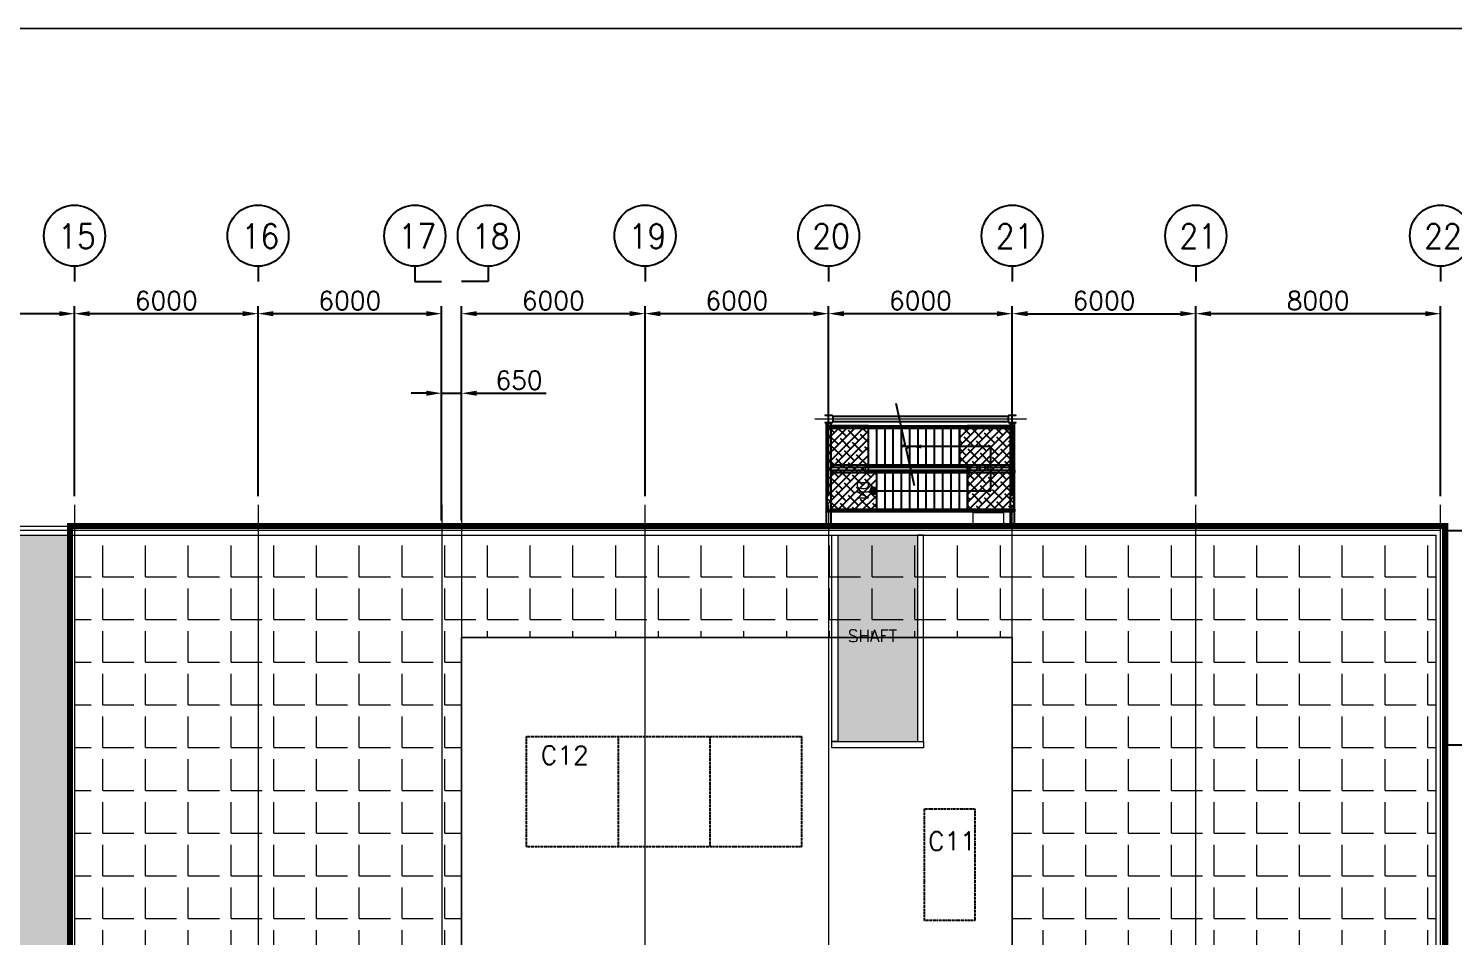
# Model space of a CAD drawing. Extents: x -59767 to 1106559, y -1290 to 1129522.
# Drawn here: x 108703 to 155280, y 753793 to 783483 of the extents above; entities that cross this region are included whole.
import ezdxf
from ezdxf.enums import TextEntityAlignment as Align

# ---------------------------------------------------------------- set-up
doc = ezdxf.new("R2010")
doc.units = 0
doc.linetypes.add('CENTER', pattern=[2, 1.25, -0.25, 0.25, -0.25])
doc.linetypes.add('PHANTOMX2', pattern=[5, 2.5, -0.5, 0.5, -0.5, 0.5, -0.5])
doc.layers.get('0').update_dxf_attribs({"linetype": 'CONTINUOUS', "lineweight": 9})
doc.layers.get('Defpoints').update_dxf_attribs({"linetype": 'CONTINUOUS', "lineweight": 9})
for name, color, linetype in [('15', 1, 'CONTINUOUS'), ('7', 7, 'CONTINUOUS'), ('CY', 4, 'CONTINUOUS'), ('DIM', 7, 'CONTINUOUS'), ('M', 6, 'CONTINUOUS'), ('REV', 12, 'CONTINUOUS'), ('W-FIN', 4, 'CONTINUOUS'), ('WINDOW', 6, 'CONTINUOUS')]:
    doc.layers.add(name, color=color, linetype=linetype)
for name, color, linetype, lineweight in [('CENTER', 1, 'CENTER', 9), ('COL', 4, 'CONTINUOUS', 5), ('TEXT', 3, 'CONTINUOUS', 9), ('WALL', 7, 'CONTINUOUS', 9), ('WALL_200', 3, 'CONTINUOUS', 9), ('중간선', 5, 'CONTINUOUS', 9), ('중심선', 1, 'CENTER', 9), ('치수선', 6, 'CONTINUOUS', 9)]:
    doc.layers.add(name, color=color, linetype=linetype, lineweight=lineweight)
doc.styles.add('ROMANS', font='romans.shx', dxfattribs={"bigfont": 'whgtxt.shx'})
doc.styles.get("Standard").update_dxf_attribs({"font": 'romans.shx', "bigfont": 'whtgtxt.shx'})
doc.dimstyles.new('ISO-25', dxfattribs={"dimscale": 200, "dimtxt": 3, "dimasz": 2.5, "dimexe": 1.25, "dimexo": 0.625, "dimtad": 1, "dimdec": 0, "dimdsep": 46, "dimtxsty": 'Standard', "dimcen": 2.5, "dimadec": 0, "dimazin": 0, "dimtp": 0.1, "dimtm": 0.1, "dimtfac": 0.6, "dimtdec": 0, "dimtmove": 0, "dimatfit": 3, "dimfxl": 1, "dimtvp": 1, "dimtolj": 1, "dimarcsym": 0})

# ---------------------------------------------------------------- blocks, each defined once
blk = doc.blocks.new('*D320')
at = {"layer": 'Defpoints', "color": 0}
for p in [(154858, 767065), (154858, 760065), (168302, 760065)]:
    blk.add_point(p, dxfattribs=at)
at = {"layer": '치수선', "color": 0, "lineweight": -2}
for p, q in [((154983, 767065), (168552, 767065)), ((168302, 766565), (168302, 760565)), ((154983, 760065), (168552, 760065))]:
    blk.add_line(p, q, dxfattribs=at)
at = {"layer": '치수선', "color": 0}
for points in [[(168386, 766565), (168219, 766565), (168302, 767065)], [(168219, 760565), (168386, 760565), (168302, 760065)]]:
    blk.add_solid(points, dxfattribs=at)
at = {"layer": '치수선', "color": 0, "insert": (167877, 763565), "char_height": 600, "attachment_point": 5, "rotation": 90}
blk.add_mtext('\\A1;7000', dxfattribs=at)
blk = doc.blocks.new('*D324')
at = {"layer": 'Defpoints', "color": 0}
for p in [(154858, 760065), (168302, 760065), (154858, 753065)]:
    blk.add_point(p, dxfattribs=at)
at = {"layer": '치수선', "color": 0, "lineweight": -2}
for p, q in [((154983, 760065), (168552, 760065)), ((168302, 753565), (168302, 759565)), ((154983, 753065), (168552, 753065))]:
    blk.add_line(p, q, dxfattribs=at)
at = {"layer": '치수선', "color": 0}
for points in [[(168386, 759565), (168219, 759565), (168302, 760065)], [(168219, 753565), (168386, 753565), (168302, 753065)]]:
    blk.add_solid(points, dxfattribs=at)
at = {"layer": '치수선', "color": 0, "insert": (167877, 756565), "char_height": 600, "attachment_point": 5, "rotation": 90}
blk.add_mtext('\\A1;7000', dxfattribs=at)
blk = doc.blocks.new('*D327')
at = {"layer": 'Defpoints', "color": 0}
for p in [(146857, 774158), (146857, 768065), (154857, 768065)]:
    blk.add_point(p, dxfattribs=at)
at = {"layer": '치수선', "color": 0, "lineweight": -2}
for p, q in [((146857, 768190), (146857, 774408)), ((154357, 774158), (147357, 774158)), ((154857, 768190), (154857, 774408))]:
    blk.add_line(p, q, dxfattribs=at)
at = {"layer": '치수선', "color": 0}
for points in [[(147357, 774241), (147357, 774075), (146857, 774158)], [(154357, 774075), (154357, 774241), (154857, 774158)]]:
    blk.add_solid(points, dxfattribs=at)
at = {"layer": '치수선', "color": 0, "insert": (150857, 774583), "char_height": 600, "attachment_point": 5}
blk.add_mtext('\\A1;8000', dxfattribs=at)
blk = doc.blocks.new('*D328')
at = {"layer": 'Defpoints', "color": 0}
for p in [(146857, 774158), (140857, 768065), (146857, 768065)]:
    blk.add_point(p, dxfattribs=at)
at = {"layer": '치수선', "color": 0, "lineweight": -2}
for p, q in [((140857, 768190), (140857, 774408)), ((141357, 774158), (146357, 774158)), ((146857, 768190), (146857, 774408))]:
    blk.add_line(p, q, dxfattribs=at)
at = {"layer": '치수선', "color": 0}
for points in [[(141357, 774241), (141357, 774075), (140857, 774158)], [(146357, 774075), (146357, 774241), (146857, 774158)]]:
    blk.add_solid(points, dxfattribs=at)
at = {"layer": '치수선', "color": 0, "insert": (143857, 774583), "char_height": 600, "attachment_point": 5}
blk.add_mtext('\\A1;6000', dxfattribs=at)
blk = doc.blocks.new('*D329')
at = {"layer": 'Defpoints', "color": 0}
for p in [(134857, 774158), (134857, 768065), (140857, 768065)]:
    blk.add_point(p, dxfattribs=at)
at = {"layer": '치수선', "color": 0, "lineweight": -2}
for p, q in [((134857, 768190), (134857, 774408)), ((140357, 774158), (135357, 774158)), ((140857, 768190), (140857, 774408))]:
    blk.add_line(p, q, dxfattribs=at)
at = {"layer": '치수선', "color": 0}
for points in [[(135357, 774241), (135357, 774075), (134857, 774158)], [(140357, 774075), (140357, 774241), (140857, 774158)]]:
    blk.add_solid(points, dxfattribs=at)
at = {"layer": '치수선', "color": 0, "insert": (137857, 774583), "char_height": 600, "attachment_point": 5}
blk.add_mtext('\\A1;6000', dxfattribs=at)
blk = doc.blocks.new('*D330')
at = {"layer": 'Defpoints', "color": 0}
for p in [(128857, 774158), (128857, 768065), (134857, 768065)]:
    blk.add_point(p, dxfattribs=at)
at = {"layer": '치수선', "color": 0, "lineweight": -2}
for p, q in [((128857, 768190), (128857, 774408)), ((134357, 774158), (129357, 774158)), ((134857, 768190), (134857, 774408))]:
    blk.add_line(p, q, dxfattribs=at)
at = {"layer": '치수선', "color": 0}
for points in [[(129357, 774241), (129357, 774075), (128857, 774158)], [(134357, 774075), (134357, 774241), (134857, 774158)]]:
    blk.add_solid(points, dxfattribs=at)
at = {"layer": '치수선', "color": 0, "insert": (131857, 774583), "char_height": 600, "attachment_point": 5}
blk.add_mtext('\\A1;6000', dxfattribs=at)
blk = doc.blocks.new('*D331')
at = {"layer": 'Defpoints', "color": 0}
for p in [(122857, 774158), (122857, 768065), (128857, 768065)]:
    blk.add_point(p, dxfattribs=at)
at = {"layer": '치수선', "color": 0, "lineweight": -2}
for p, q in [((122857, 768190), (122857, 774408)), ((128357, 774158), (123357, 774158)), ((128857, 768190), (128857, 774408))]:
    blk.add_line(p, q, dxfattribs=at)
at = {"layer": '치수선', "color": 0}
for points in [[(123357, 774241), (123357, 774075), (122857, 774158)], [(128357, 774075), (128357, 774241), (128857, 774158)]]:
    blk.add_solid(points, dxfattribs=at)
at = {"layer": '치수선', "color": 0, "insert": (125857, 774583), "char_height": 600, "attachment_point": 5}
blk.add_mtext('\\A1;6000', dxfattribs=at)
blk = doc.blocks.new('*D332')
at = {"layer": 'Defpoints', "color": 0}
for p in [(122857, 771557), (122207, 767265), (122857, 767265)]:
    blk.add_point(p, dxfattribs=at)
at = {"layer": '치수선', "color": 0, "lineweight": -2}
for p, q in [((122207, 767390), (122207, 771807)), ((122857, 767390), (122857, 771807)), ((121707, 771557), (121207, 771557)), ((122207, 771557), (122857, 771557)), ((123357, 771557), (125619, 771557))]:
    blk.add_line(p, q, dxfattribs=at)
at = {"layer": '치수선', "color": 0}
for points in [[(121707, 771474), (121707, 771640), (122207, 771557)], [(123357, 771640), (123357, 771474), (122857, 771557)]]:
    blk.add_solid(points, dxfattribs=at)
at = {"layer": '치수선', "color": 0, "insert": (124738, 771982), "char_height": 600, "attachment_point": 5}
blk.add_mtext('\\A1;650', dxfattribs=at)
blk = doc.blocks.new('*D333')
at = {"layer": 'Defpoints', "color": 0}
for p in [(116207, 774158), (116207, 768065), (122207, 768065)]:
    blk.add_point(p, dxfattribs=at)
at = {"layer": '치수선', "color": 0, "lineweight": -2}
for p, q in [((116207, 768190), (116207, 774408)), ((121707, 774158), (116707, 774158)), ((122207, 768190), (122207, 774408))]:
    blk.add_line(p, q, dxfattribs=at)
at = {"layer": '치수선', "color": 0}
for points in [[(116707, 774241), (116707, 774075), (116207, 774158)], [(121707, 774075), (121707, 774241), (122207, 774158)]]:
    blk.add_solid(points, dxfattribs=at)
at = {"layer": '치수선', "color": 0, "insert": (119207, 774583), "char_height": 600, "attachment_point": 5}
blk.add_mtext('\\A1;6000', dxfattribs=at)
blk = doc.blocks.new('*D334')
at = {"layer": 'Defpoints', "color": 0}
for p in [(110207, 774158), (110207, 768065), (116207, 768065)]:
    blk.add_point(p, dxfattribs=at)
at = {"layer": '치수선', "color": 0, "lineweight": -2}
for p, q in [((110207, 768190), (110207, 774408)), ((115707, 774158), (110707, 774158)), ((116207, 768190), (116207, 774408))]:
    blk.add_line(p, q, dxfattribs=at)
at = {"layer": '치수선', "color": 0}
for points in [[(110707, 774241), (110707, 774075), (110207, 774158)], [(115707, 774075), (115707, 774241), (116207, 774158)]]:
    blk.add_solid(points, dxfattribs=at)
at = {"layer": '치수선', "color": 0, "insert": (113207, 774583), "char_height": 600, "attachment_point": 5}
blk.add_mtext('\\A1;6000', dxfattribs=at)
blk = doc.blocks.new('*D335')
at = {"layer": 'Defpoints', "color": 0}
for p in [(104207, 774158), (104207, 768065), (110207, 768065)]:
    blk.add_point(p, dxfattribs=at)
at = {"layer": '치수선', "color": 0, "lineweight": -2}
for p, q in [((104207, 768190), (104207, 774408)), ((109707, 774158), (104707, 774158)), ((110207, 768190), (110207, 774408))]:
    blk.add_line(p, q, dxfattribs=at)
at = {"layer": '치수선', "color": 0}
for points in [[(104707, 774241), (104707, 774075), (104207, 774158)], [(109707, 774075), (109707, 774241), (110207, 774158)]]:
    blk.add_solid(points, dxfattribs=at)
at = {"layer": '치수선', "color": 0, "insert": (107207, 774583), "char_height": 600, "attachment_point": 5}
blk.add_mtext('\\A1;6000', dxfattribs=at)
blk = doc.blocks.new('BUBBLE')
blk.add_line((0, -600), (0, -900))
blk.add_circle((0, 0), 600)
blk = doc.blocks.new('DOT5')
at = {"ltscale": 0.5}
h = blk.add_hatch(color=256, dxfattribs=at)
h.dxf.hatch_style = 1
h.paths.add_polyline_path([(-7579, 38839, 1), (-7339, 38839, 1)])
at = {"color": 0, "ltscale": 0.5}
blk.add_circle((-7459, 38839), 120, dxfattribs=at)
blk = doc.blocks.new('ARR')
blk.add_solid([(3, -0.5), (3, 0.5), (0, 0)])

msp = doc.modelspace()

# ---------------------------------------------------------------- hatches: boundary and pattern name
at = {"layer": 'CENTER', "linetype": 'CENTER'}
h = msp.add_hatch(dxfattribs=at)
h.set_pattern_fill('ANGLE', color=2, scale=200)
h.set_pattern_definition([(0, (244412.6, 0), (0, 1397), [1016, -381]), (90, (244412.6, 0), (-1397, 9e-14), [1016, -381])])
h.paths.add_polyline_path([(62108.2, 766915.3), (62108.2, 730315.3), (29679.9, 730315.3), (28707.1, 730315.3), (28707.1, 704565.3), (86308.2, 704565.3), (86308.8, 708166.1), (92508.1, 708166.1), (92508.1, 704565.3), (110058.2, 704565.3), (110058.2, 766915.3)])
h = msp.add_hatch(dxfattribs=at)
h.set_pattern_fill('ANGLE', color=2, scale=200)
h.set_pattern_definition([(0, (-99815, 2e-06), (0, 1397), [1016, -381]), (90, (-99815, 2e-06), (-1397, 9e-14), [1016, -381])])
h.paths.add_polyline_path([(110208.2, 766915.3), (110208.2, 704565.3), (154711.5, 704565.3), (154711.3, 738765.3), (146556.8, 738765.3), (146556.8, 746365.3), (154710.7, 746365.3), (154710.7, 766915.3)])
h.paths.add_polyline_path([(122858.2, 739065.3), (122858.2, 763565.3), (140858.2, 763565.3), (140858.2, 739065.3)], flags=16)
h = msp.add_hatch(dxfattribs=at)
h.set_pattern_fill('ANGLE', color=256, scale=10)
h.set_pattern_definition([(0, (0, 149386.23), (0, 69.85), [50.8, -19.05]), (90, (0, 149386.23), (-69.85, 4e-15), [50.8, -19.05])])
h.paths.add_polyline_path([(135158.2, 766915.3), (135158.2, 760165.3), (137755.5, 760165.3), (137755.5, 766915.3)])
at = {"layer": 'M', "ltscale": 0.5}
h = msp.add_hatch(dxfattribs=at)
h.set_pattern_fill('ANSI38', color=6, scale=1500)
h.set_pattern_definition([(45, (-55347.32, 618067.83), (-132.58252, 132.58252), []), (135, (-55347.32, 618067.83), (-397.74756, 132.58252), [468.75, -281.25])])
h.paths.add_polyline_path([(134784.6, 770495.3), (134784.6, 767685.3), (136159.6, 767685.3), (136159.6, 767765.3), (136429.6, 767765.3), (136429.6, 768965.3), (136159.6, 768965.3), (136159.6, 770495.3)])
h = msp.add_hatch(dxfattribs=at)
h.set_pattern_fill('ANSI38', color=6, scale=1500)
h.set_pattern_definition([(45, (-54347.32, 612415.3), (-132.58252, 132.58252), []), (135, (-54347.32, 612415.3), (-397.74756, 132.58252), [468.75, -281.25])])
h.paths.add_polyline_path([(139129.6, 770415.3), (139129.6, 769135.3), (139399.6, 769135.3), (139399.6, 767685.3), (140934.6, 767685.3), (140934.6, 770495.3), (139399.6, 770495.3), (139399.6, 770415.3)])

# ---------------------------------------------------------------- linework, layer by layer
at = {"color": 3, "linetype": 'PHANTOMX2', "ltscale": 2}
for p, q in [((134819.6, 767725.3), (134819.6, 770455.3)), ((134819.6, 770455.3), (140899.6, 770455.3)), ((140899.6, 770455.3), (140899.6, 767725.3)), ((136059.6, 769005.3), (136059.6, 769175.3)), ((136059.6, 769175.3), (139499.6, 769175.3)), ((136059.6, 769005.3), (139499.6, 769005.3)), ((139499.6, 769005.3), (139499.6, 769175.3)), ((134819.6, 767725.3), (140899.6, 767725.3))]:
    msp.add_line(p, q, dxfattribs=at)
at = {"ltscale": 0.5}
for p, q in [((139577.7, 767215.3), (139577.7, 767665.3)), ((140577.7, 767215.3), (140577.7, 767665.3))]:
    msp.add_line(p, q, dxfattribs=at)
at = {"layer": '15'}
msp.add_line((178754.5, 783482.8), (2838.9, 783457.6), dxfattribs=at)
at = {"layer": 'CENTER', "linetype": 'CENTER'}
msp.add_line((134397.8, 770715.3), (141330.5, 770715.3), dxfattribs=at)
at = {"layer": 'COL', "color": 2, "linetype": 'Continuous'}
for points in [[(134839.1, 770826.3, -0.4142136), (134855.1, 770810.3), (134855.1, 770620.3, -0.4142136), (134839.1, 770604.3), (134734.6, 770604.3), (134734.6, 770590.3), (134984.6, 770590.3), (134984.6, 770604.3), (134880.1, 770604.3, -0.4142136), (134864.1, 770620.3), (134864.1, 770810.3, -0.4142136), (134880.1, 770826.3), (134984.6, 770826.3), (134984.6, 770840.3), (134734.6, 770840.3), (134734.6, 770826.3)], [(140839.1, 770826.3, -0.4142136), (140855.1, 770810.3), (140855.1, 770620.3, -0.4142136), (140839.1, 770604.3), (140734.6, 770604.3), (140734.6, 770590.3), (140984.6, 770590.3), (140984.6, 770604.3), (140880.1, 770604.3, -0.4142136), (140864.1, 770620.3), (140864.1, 770810.3, -0.4142136), (140880.1, 770826.3), (140984.6, 770826.3), (140984.6, 770840.3), (140734.6, 770840.3), (140734.6, 770826.3)]]:
    msp.add_lwpolyline(points, format="xyb", close=True, dxfattribs=at)
at = {"layer": 'CY', "ltscale": 0.5}
for p, q in [((134784.6, 767215.3), (134784.6, 770580.3)), ((134934.6, 770580.3), (134784.6, 770580.3)), ((134934.6, 767215.3), (134934.6, 770580.3)), ((134944.6, 770495.3), (134944.6, 770415.3)), ((134994.6, 770802.8), (140724.6, 770802.8)), ((134994.6, 770802.8), (134994.6, 770627.8)), ((134994.6, 770627.8), (140724.6, 770627.8)), ((140724.6, 770802.8), (140724.6, 770627.8)), ((140774.6, 770495.3), (140774.6, 770415.3)), ((140784.6, 770580.3), (140784.6, 767215.3)), ((140934.6, 770580.3), (140784.6, 770580.3)), ((140934.6, 767215.3), (140934.6, 770580.3)), ((134944.6, 769215.3), (134944.6, 769135.3)), ((134944.6, 769045.3), (134944.6, 768965.3)), ((140774.6, 769215.3), (140774.6, 769135.3)), ((140774.6, 769045.3), (140774.6, 768965.3)), ((140934.6, 769045.3), (140934.6, 768965.3)), ((136319.6, 768365.3, -1), (140159.6, 768365.3, -1)), ((134944.6, 767765.3), (134944.6, 767685.3)), ((140774.6, 767765.3), (140774.6, 767685.3)), ((140934.6, 767765.3), (140934.6, 767685.3))]:
    msp.add_line(p, q, dxfattribs=at)
at = {"layer": 'DIM', "linetype": 'Continuous'}
for p, q in [((121331.8, 775208.1), (122206.8, 775208.1)), ((123731.8, 775208.1), (122856.8, 775208.1))]:
    msp.add_line(p, q, dxfattribs=at)
at = {"layer": 'M', "color": 6, "linetype": 'PHANTOMX2'}
for p, q in [((124983.2, 760337), (133983.2, 760337)), ((124983.2, 756737), (124983.2, 760337)), ((127983.2, 756737), (127983.2, 760337)), ((130983.2, 756737), (130983.2, 760337)), ((133983.2, 756737), (133983.2, 760337)), ((124983.2, 756737), (133983.2, 756737))]:
    msp.add_line(p, q, dxfattribs=at)
at = {"layer": 'M'}
for points in [[(137658.9, 768534.1), (137394.8, 769752.7), (137524.7, 769821.6), (137374.6, 769815.3), (137224.4, 769809), (137354.3, 769878), (137063.1, 771221.6)], [(139399.6, 770495.3), (139399.6, 770415.3), (139129.6, 770415.3), (139129.6, 769135.3), (139399.6, 769135.3), (139399.6, 767685.3), (140934.6, 767685.3), (140934.6, 770495.3), (139399.6, 770495.3)]]:
    msp.add_lwpolyline(points, dxfattribs=at)
at = {"layer": 'M', "color": 6, "linetype": 'PHANTOMX2'}
msp.add_lwpolyline([(139630.5, 754320.3), (137990.5, 754320.3), (137990.5, 757970.3), (139630.5, 757970.3)], close=True, dxfattribs=at)
at = {"layer": 'REV', "color": 1, "lineweight": 5}
msp.add_lwpolyline([(122858.2, 739065.3), (140858.2, 739065.3), (140858.2, 763565.3), (122858.2, 763565.3)], close=True, dxfattribs=at)
at = {"layer": 'W-FIN', "ltscale": 0.5}
for p, q in [((134944.6, 770495.3), (140774.6, 770495.3)), ((134944.6, 770415.3), (140774.6, 770415.3)), ((136159.6, 769135.3), (136159.6, 770495.3)), ((136429.6, 769215.3), (136429.6, 770415.3)), ((136699.6, 769215.3), (136699.6, 770415.3)), ((136969.6, 769215.3), (136969.6, 770415.3)), ((137239.6, 769215.3), (137239.6, 770415.3)), ((137509.6, 769215.3), (137509.6, 770415.3)), ((137779.6, 769215.3), (137779.6, 770415.3)), ((138049.6, 769215.3), (138049.6, 770415.3)), ((138319.6, 769215.3), (138319.6, 770415.3)), ((138589.6, 769215.3), (138589.6, 770415.3)), ((138859.6, 769215.3), (138859.6, 770415.3)), ((139129.6, 769135.3), (139129.6, 770415.3)), ((139399.6, 770415.3), (139399.6, 770495.3)), ((140159.6, 769815.3), (137509.6, 769813.6)), ((140159.6, 768365.3), (140159.6, 769815.3)), ((134944.6, 769215.3), (140774.6, 769215.3)), ((134944.6, 769135.3), (140774.6, 769135.3)), ((134944.6, 769045.3), (140774.6, 769045.3)), ((136159.6, 768965.3), (136159.6, 769135.3)), ((139399.6, 767685.3), (139399.6, 769135.3)), ((134944.6, 768965.3), (140774.6, 768965.3)), ((136429.6, 767765.3), (136429.6, 768965.3)), ((136699.6, 767765.3), (136699.6, 768965.3)), ((136969.6, 767765.3), (136969.6, 768965.3)), ((137239.6, 767765.3), (137239.6, 768965.3)), ((137509.6, 767765.3), (137509.6, 768965.3)), ((137779.6, 767765.3), (137779.6, 768965.3)), ((138049.6, 767765.3), (138049.6, 768965.3)), ((138319.6, 767765.3), (138319.6, 768965.3)), ((138589.6, 767765.3), (138589.6, 768965.3)), ((138859.6, 767765.3), (138859.6, 768965.3)), ((139129.6, 767765.3), (139129.6, 768965.3)), ((139399.6, 767765.3), (139399.6, 768965.3)), ((134944.6, 767765.3), (140774.6, 767765.3)), ((134944.6, 767685.3), (140774.6, 767685.3)), ((136159.6, 767685.3), (136159.6, 767765.3))]:
    msp.add_line(p, q, dxfattribs=at)
at = {"layer": 'WALL_200', "ltscale": 0.5}
for p, q in [((61908.2, 767215.3), (155007.4, 767215.3)), ((110058.2, 767215.3), (110058.2, 704265.3)), ((155007.4, 767215.3, -1), (155007.4, 746365.3)), ((62108.2, 766915.3), (154710.6, 766915.3)), ((135158.2, 766915.3), (140558.7, 766915.3)), ((154710.7, 746365.3, -1), (154710.6, 766915.3, 0))]:
    msp.add_line(p, q, dxfattribs=at)
for points in [[(135158.2, 766915.3), (135158.2, 760165.3), (134958.2, 760165.3), (134958.2, 766915.3)], [(137756.8, 766915.3), (137756.8, 760165.3), (137956.8, 760165.3), (137956.8, 766915.3)], [(137956.8, 759965.3), (134958.2, 759965.3), (134958.2, 760165.3), (137956.8, 760165.3)]]:
    msp.add_lwpolyline(points, close=True, dxfattribs=at)
at = {"layer": 'WINDOW', "ltscale": 0.5}
for p, q in [((139577.7, 767665.3), (140577.7, 767665.3)), ((140577.7, 767215.3), (139577.7, 767215.3))]:
    msp.add_line(p, q, dxfattribs=at)
msp.add_lwpolyline([(136159.6, 770495.3), (134784.6, 770495.3), (134784.6, 767685.3), (136159.6, 767685.3), (136159.6, 767765.3), (136429.6, 767765.3), (136429.6, 768965.3), (136159.6, 768965.3)], close=True, dxfattribs=at)
at = {"layer": '중간선', "color": 3, "const_width": 200}
msp.add_lwpolyline([(110058.2, 704265.3), (110058.2, 767215.3), (155007.4, 767215.3), (155007.5, 704265.3), (110058.2, 704265.3)], dxfattribs=at)
at = {"layer": '중간선', "color": 2}
msp.add_lwpolyline([(122858.2, 763565.3), (140858.2, 763565.3), (140858.2, 739065.3), (122858.2, 739065.3)], close=True, dxfattribs=at)
at = {"layer": '중심선'}
for p, q in [((110208.2, 767912.6), (110208.2, 704415.3)), ((116208.2, 767912.6), (116208.2, 731065.3)), ((122208.2, 767912.6), (122208.2, 731065.3)), ((122858.2, 767912.6), (122858.2, 704415.3)), ((128858.2, 704415.3), (128858.2, 767912.6)), ((134858.2, 704415.3), (134858.2, 767912.6)), ((140858.2, 704415.3), (140858.2, 767912.6)), ((146858.2, 704415.3), (146858.2, 767912.6)), ((154858.2, 704415.3), (154858.2, 767912.6)), ((154858.2, 767065.3), (62208.2, 767065.3))]:
    msp.add_line(p, q, dxfattribs=at)

# ---------------------------------------------------------------- block references
at = {"color": 0, "xscale": -1}
msp.add_blockref('DOT5', (128860.5, 729526.1), dxfattribs=at)
at = {"layer": '7', "color": 7, "xscale": 1.666666666627862, "yscale": 1.666666666627862, "zscale": 1.666666666627862}
for p in [(110206.8, 776708.1), (116206.8, 776708.1), (121331.8, 776708.1), (123731.8, 776708.1), (128856.8, 776708.1), (134856.8, 776708.1), (140856.8, 776708.1), (146856.8, 776708.1), (154855.5, 776708.1)]:
    msp.add_blockref('BUBBLE', p, dxfattribs=at)
at = {"layer": 'WALL', "xscale": -125, "yscale": 125, "zscale": 125, "rotation": 180}
msp.add_blockref('ARR', (137509.6, 769815.3), dxfattribs=at)

# ---------------------------------------------------------------- texts
at = {"layer": 'TEXT', "color": 7, "style": 'ROMANS', "width": 0.9}
for s, p in [('15', (110286.3, 776690.5)), ('16', (116286.3, 776690.5)), ('17', (121411.3, 776690.5)), ('18', (123811.3, 776690.5)), ('19', (128936.3, 776690.5)), ('20', (134936.3, 776690.5)), ('21', (140936.3, 776690.5)), ('21', (146936.3, 776690.5)), ('22', (154934.9, 776690.5))]:
    msp.add_text(s, height=800, dxfattribs=at).set_placement(p, align=Align.MIDDLE)
at = {"layer": 'TEXT', "lineweight": 9}
for s, height, p in [('SHAFT', 400, (135483.1, 763423.2)), ('C12', 600, (125448.7, 759421.6)), ('C11', 600, (138103.8, 756614.5))]:
    msp.add_text(s, height=height, dxfattribs=at).set_placement(p)
at = {"layer": 'WALL', "style": 'ROMANS', "text_generation_flag": 2, "width": 0.9}
msp.add_text('DN', height=375, rotation=90, dxfattribs=at).set_placement((136158.9, 768697.1))

# ---------------------------------------------------------------- dimensions: what is measured, and where the dimension line sits
at = {"layer": '치수선'}
for base, p1, p2, picture, middle in [((104206.8, 774158.1), (110206.8, 768065.3), (104206.8, 768065.3), '*D335', (107206.8, 774583.1)), ((110206.8, 774158.1), (116206.8, 768065.3), (110206.8, 768065.3), '*D334', (113206.8, 774583.1)), ((116206.8, 774158.1), (122206.8, 768065.3), (116206.8, 768065.3), '*D333', (119206.8, 774583.1)), ((122856.8, 774158.1), (128856.8, 768065.3), (122856.8, 768065.3), '*D331', (125856.8, 774583.1)), ((128856.8, 774158.1), (134856.8, 768065.3), (128856.8, 768065.3), '*D330', (131856.8, 774583.1)), ((134856.8, 774158.1), (140856.8, 768065.3), (134856.8, 768065.3), '*D329', (137856.8, 774583.1)), ((146856.8, 774158.1), (140856.8, 768065.3), (146856.8, 768065.3), '*D328', (143856.8, 774583.1)), ((146856.8, 774158.1), (154856.8, 768065.3), (146856.8, 768065.3), '*D327', (150856.8, 774583.1)), ((122856.8, 771557), (122206.8, 767265.3), (122856.8, 767265.3), '*D332', (124737.8, 771982))]:
    dim = msp.add_linear_dim(base=base, p1=p1, p2=p2, dimstyle='ISO-25', dxfattribs=at)
    dim.commit()
    dim.dimension.update_dxf_attribs({"geometry": picture, "text_midpoint": middle})
for p1, picture, middle in [((154858.2, 767065.3), '*D320', (167877.4, 763565.3)), ((154858.2, 753065.3), '*D324', (167877.4, 756565.3))]:
    dim = msp.add_linear_dim(base=(168302.4, 760065.3), p1=p1, p2=(154858.2, 760065.3), angle=90, dimstyle='ISO-25', dxfattribs=at)
    dim.commit()
    dim.dimension.update_dxf_attribs({"geometry": picture, "text_midpoint": middle})

doc.saveas('drawing.dxf')
